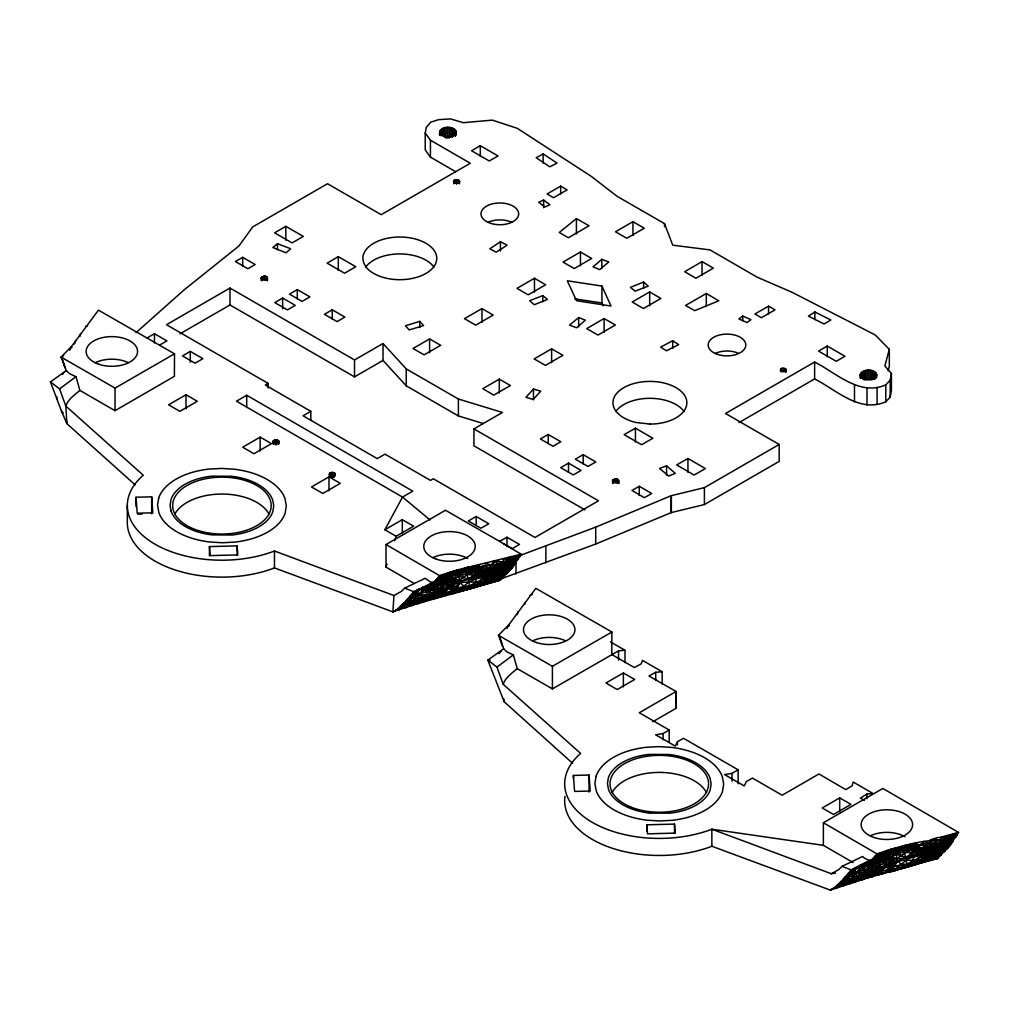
<?xml version="1.0" encoding="UTF-8"?>
<svg xmlns="http://www.w3.org/2000/svg" width="1009" height="1009" viewBox="0 0 1009 1009"><rect width="100%" height="100%" fill="white"/><g stroke="black" fill="none" stroke-linecap="round" stroke-linejoin="round"><path stroke-width="1.5" d="M115.026 410.676L115.051 388.099L174.507 353.806L98.453 310.129L71.437 346.566L61.082 357.11L66.279 370.555L69.571 373.696L75.99 376.672L79.875 390.407L115.026 410.676L174.406 376.332L174.507 353.806M136.038 506.442L136.038 497.223L151.678 496.844L152.838 512.824L137.211 513.203L136.038 497.223M186.009 408.645L186.009 394.746L197.31 401.267L179.829 411.344L168.566 404.811L186.009 394.746M496.516 580.465C462.412 592.384 426.845 599.447 392.892 611.883L274.473 567.916L274.473 551.002A94.606 54.625 0 0 1 155.02 544.204A94.606 54.625 0 0 1 143.253 475.239L65.825 406.072L59.594 388.906L50.45 381.932L66.279 370.555M414.346 583.53L386.006 567.121L386.018 544.545L445.486 510.264L512.156 548.619L519.433 544.419L506.972 537.217L499.695 541.417M552.402 688.882L552.415 666.306L611.883 632.012L535.829 588.335L508.813 624.785L498.459 635.317L503.655 648.762L506.947 651.902L513.367 654.879L517.251 668.626L552.402 688.882L618.53 650.83L624.975 650.275L624.975 662.61M573.415 778.532L573.415 775.429L589.042 775.051L590.215 791.031L574.588 791.409L573.415 775.429M618.53 660.075L618.53 650.83M623.385 686.852L623.385 672.953L634.686 679.473L617.205 689.551L605.942 683.017L623.385 672.953M655.711 680.003L655.711 672.297L662.169 671.754L662.156 684.089M677.392 744.894L677.392 741.792L683.484 738.273L738.147 769.829L738.147 783.779M853.072 862.518L823.382 845.34L823.394 822.751L882.862 788.47L958.55 832.412L949.898 845.542L937.664 858.419L868.711 877.628L830.268 890.089L711.849 846.261A94.606 54.625 0 0 1 611.227 847.888A94.606 54.625 0 0 1 565.015 796.252M866.87 798.724L866.87 794.108L872.848 793.389L853.147 782.013L852.201 785.734L845.782 789.631L818.955 773.966L782.139 795.218L752.437 778.078L746.345 781.597L744.238 785.935L724.576 774.584L732.042 773.348L738.147 769.829M393.951 595.524L392.892 611.883C401.418 608.2 405.694 597 416.023 597.732L422.128 601.175L424.839 601.452L423.793 598.11L416.099 591.211L413.816 591.728L404.672 588.133L401.456 591.362L393.951 595.524L274.473 551.002M958.55 832.412L956.646 832.892C946.921 851.293 918.467 852.857 900.041 852.58L892.448 856.54L880.214 857.221L882.761 852.933L887.289 850.398L873.744 858.142L871.99 862.708L871.587 867.021L872.798 873.1L881.45 872.999L896.106 870.376C912.905 860.072 930.954 851.735 949.898 845.542L946.669 849.263L933.489 853.097L913.738 856.855L890.215 859.693L860.236 867.765L856.086 867.563L849.843 871.713L872.798 873.1L875.862 871.99L900.86 855.884L913.246 847.043L917.799 842.666C902.223 847.043 887.479 855.619 872.104 859.517L875.345 855.947L878.385 856.704L883.304 859.391L885.524 863.048L883.089 870.477L878.587 875.005C868.9 871.738 861.308 880.062 852.529 882.005L846.387 880.542L841.241 881.399C854.333 873.844 867.879 866.201 877.086 853.929C901.138 845.832 926.111 837.987 951.664 840.472L952.887 841.632L950.364 843.6L944.058 846.097C911.152 840.926 879.634 854.61 851.192 869.935L847.85 873.958C845.933 882.143 837.054 886.432 830.268 890.089C838.794 886.406 843.07 875.207 853.4 875.938L859.504 879.381L862.216 879.659L861.169 876.316L853.475 869.417L851.192 869.935L842.048 866.34L838.832 869.581L831.328 873.731L711.849 829.209A94.606 54.625 0 0 1 592.397 822.423A94.606 54.625 0 0 1 580.629 753.446L503.201 684.279L496.97 667.113L487.826 660.138L503.655 648.762M611.883 632.012L611.782 654.526L634.371 667.567L641.232 663.821L642.468 660.378L662.169 671.754M652.773 721.75L675.942 708.368L676.093 691.493L648.964 676.005L655.711 672.297M465.704 590.215C481.041 580.806 498.383 575.218 513.669 565.898C484.787 559.49 457.14 574.89 431.272 585.334C429.039 589.723 430.25 595.966 434.627 598.551C442.51 596.924 445.776 585.75 440.05 580.289L438.411 579.986L413.816 591.728L406.059 600.771L413.438 600.431L417.423 602.108L418.319 603.458L432.092 596.269L441.21 596.798L444.074 594.78L446.911 589.861L448.147 584.842L444.439 579.885L437.982 577.741C429.102 589.092 416.086 595.953 403.865 603.193L409.011 602.335L415.153 603.798L418.319 603.458L422.052 596.205C452.057 586.683 480.36 571.851 511.159 564.939L516.293 559.806L519.269 554.685L521.174 554.206L512.522 567.335L500.287 580.213C471.228 587.717 442.951 599.485 412.467 593.506L418.71 589.344L422.859 589.559L452.839 581.487L476.374 578.649L496.113 574.89L509.293 571.056L512.522 567.335C493.578 573.528 475.529 581.865 458.729 592.169L455.526 590.164L435.421 594.894L434.248 586.532L436.367 579.923L439.71 575.723L457.985 569.757L519.269 554.685L519.938 556.791C508.801 559.806 492.909 562.883 487.473 574.235L468.807 581.928L454.807 583.013L438.057 582.143L435.295 582.798L431.272 585.334L422.67 587.339L417.449 592.031L410.474 595.751C408.557 603.924 399.678 608.225 392.892 611.883M875.484 875.043C880.958 871.902 882.055 862.796 877.426 858.508L875.787 858.192L875.497 859.441L875.484 875.043L872.003 876.758C867.626 874.172 866.416 867.929 868.648 863.553L875.497 859.441M438.108 596.836L438.411 579.986C458.376 565.999 484.005 570.766 505.963 564.599L508.385 559.528L514.88 556.981L515.359 555.833L518.159 557.334L518.475 558.936L516.293 559.806L503.655 558.973L501.788 566.541L479.477 576.442L476.374 578.649L474.356 585.762L472.527 588.159L463.017 590.606L457.947 587.099C441.652 590.479 425.382 595.323 412.025 605.602L405.378 603.924L402.541 604.593L406.942 606.295L411.104 604.946L422.052 596.205L432.092 596.269M881.45 872.999L881.866 874.135L886.104 872.016L889.156 872.356L909.891 866.378L911.732 863.969L913.738 856.855L924.849 852.454C930.285 841.09 946.177 838.012 957.314 834.998L956.646 832.892L941.031 837.18L939.165 844.747C923.172 849.83 909.765 862.745 892.17 861.219C882.27 859.1 870.59 864.246 862.556 856.49L842.048 866.34M426.429 585.624L416.023 597.732L415.153 603.798M863.792 863.83L853.4 875.938L852.529 882.005L849.401 883.808L842.755 882.131L839.917 882.799L844.319 884.515L848.481 883.152L859.416 874.412L863.717 872.369L891.124 863.654L932.984 846.589L948.536 843.146L951.046 844.104C935.759 853.425 918.417 859.025 903.08 868.421M416.023 597.732C411.533 603.294 404.748 605.438 399.148 609.713L400.144 606.586L405.568 607.645L406.942 606.295L407.144 604.151L414.094 595.663L454.807 583.013L473.347 570.69L480.423 564.46L456.32 573.263L435.295 582.798L430.25 581.941L425.18 578.283L404.672 588.133M853.4 875.938C848.91 881.513 842.124 883.644 836.524 887.92L837.52 884.792L842.944 885.864L844.319 884.515L844.52 882.37L851.47 873.882L892.17 861.219L885.524 856.691L881.399 855.153L877.149 854.396L875.345 855.947M469.79 588.991L468.63 579.04C475.34 572.809 484.988 571.863 491.547 565.09L493.149 561.483L514.287 562.265L515.511 563.426L510.251 567.071L510.264 569.808L506.808 571.964L478.771 586.191L455.526 590.164L444.49 595.928L444.074 594.78M951.802 842.969C930.752 850.322 908.529 850.65 886.621 851.306L891.174 849.187L886.621 851.306L906.006 857.246L921.772 854.257L947.628 845.277L947.64 848.014L944.184 850.171L916.134 864.398L900.394 868.812L895.324 865.306C880.441 868.9 864.726 872.117 852.529 882.005M439.785 131.372C440.151 138.763 454.718 138.914 456.182 131.977C453.735 124.561 437.338 126.011 439.684 135.37M473.498 587.579L483.462 582.66L484.888 579.91L493.199 579.305L503.731 577.072L503.302 572.784L511.424 568.685M869.468 874.488L859.416 874.412L855.682 881.664L854.787 880.315L850.801 878.637L843.436 878.978C847.358 872.52 855.367 871.297 860.046 865.545L867.538 862.191L865.457 864.309L862.985 869.846L875.862 871.99L910.862 865.785L920.839 860.879L922.264 858.117L930.575 857.511L941.107 855.291L940.678 850.991L948.801 846.892M158.69 498.093L157.53 505.345L158.854 512.597A65.459 37.787 0 0 0 209.771 541.984L222.333 542.754L234.895 542.098A63.327 36.564 0 0 0 285.156 513.077L286.304 505.824L284.979 498.572A65.459 37.787 0 0 0 234.063 469.185L221.501 468.416L208.939 469.084A63.327 36.564 0 0 0 158.678 498.093M462.513 568.572L461.718 571.22L463.484 577.665L468.63 579.04L510.251 567.071C500.653 571.674 489.907 574.235 479.477 576.442L480.751 573.995L494.095 570.93L511.159 564.939M899.889 846.778L899.095 849.427L900.86 855.884M478.771 586.191L500.287 580.213L483.462 582.66L468.807 581.928L457.481 591.867L451.78 594.15L448.728 593.797L450.43 591.261C464.859 582.66 483.298 588.07 497.954 578.409L500.287 580.213L497.765 580.036L595.726 544.04L671.199 512.597L704.396 504.55L779.175 461.378L779.175 444.464L725.509 413.476L814.616 362.029L814.616 378.943C836.347 389.89 859.542 413.375 885.788 401.784L890.178 397.155L890.178 380.254L891.426 373.456L884.843 366.015L889.32 349.303L875.131 334.912L792.115 292.307L757.242 277.235L710.046 249.917L672.738 245.174L664.502 223.62L617.205 196.377L591.085 176.234L517.289 128.32L492.367 120.121L463.421 122.707L450.544 118.911L438.764 119.63L430.755 122.165L426.366 127.172L425.218 133.011L425.218 149.912L430.439 157.139L455.69 171.719M890.178 397.155L891.426 390.357L891.426 373.456M419.63 593.759L417.423 602.108M857.007 871.965L854.787 880.315M860.273 374.793C862.405 368.411 875.131 368.424 876.758 375.121C874.626 381.503 861.9 381.478 860.273 374.793L860.273 377.871M79.9 336.438L80.632 333.626M517.276 614.645L518.008 611.832M888.109 370.77L889.32 366.204L889.32 349.303M261.268 277.98C268.936 271.257 268.936 285.005 261.268 278.295M612.526 480.776C620.207 474.053 620.207 487.814 612.526 481.091M438.411 579.986L440.34 575.471M875.787 858.192L877.716 853.677M386.006 567.121L386.977 564.182M394.708 540.673L396.159 536.258L413.602 526.181L402.314 519.673L384.833 529.763L396.159 536.258M453.659 180.699L453.659 182.087L455.362 183.07L458.792 182.705L459.713 181.431L457.796 179.741L454.353 180.107L453.659 183.777M74.565 343.955L75.625 341.08M402.793 607.595L403.587 605.45L401.342 605.652L401.468 607.002L399.148 609.713M840.169 885.801L840.951 883.67L838.719 883.859L838.845 885.208L836.524 887.92M438.12 581.234L434.728 581.31L441.967 576.48L453.306 571.662L458.994 573.818L473.196 575.117L484.724 565.784L486.086 563.287L491.547 565.09L496.655 560.638L502.255 562.19M907.167 867.198L906.006 857.246C914.797 850.915 925.404 847.674 933.615 839.904L934.031 838.845C941.031 835.2 948.838 839.879 955.851 837.155L955.536 835.54L952.736 834.039L952.256 835.2L945.761 837.735L943.339 842.805L939.165 844.747L951.664 840.472L947.93 846.261M508.385 559.528L509.204 557.472L518.159 557.334C510.491 561.862 499.203 563.388 494.095 570.93L494.322 572.179L499.846 569.215L506.682 567.89L501.788 566.541L514.287 562.265L510.567 568.054M945.761 837.735L946.581 835.692L955.536 835.54C947.867 840.068 936.579 841.594 931.471 849.149L931.698 850.385L928.911 851.974L916.853 854.648L918.114 852.201M450.43 591.261L454.807 583.013L448.16 578.485L444.023 576.946L439.773 576.189L437.982 577.741M900.041 852.58L893.697 851.482L890.682 849.868L895.361 847.964L894.907 848.619L896.787 850.272L896.509 858.609L897.821 861.068L892.902 868.371L886.104 872.016L892.17 861.219M503.201 684.279C505.509 677.342 511.954 673.192 517.251 668.626M915.567 845.063L901.693 849.326L890.682 849.868L904.152 846.74L928.923 843.297L930.512 839.69L934.031 838.845L939.631 840.396M70.353 349.013L71.437 346.566L71.879 347.739M507.729 627.22L508.813 624.785L509.255 625.946M62.571 357.022L63.567 354.827M418.71 589.344L417.449 592.031L412.467 593.506M856.086 867.563L854.812 870.237L849.843 871.713M677.392 741.792L675.286 746.13L655.623 734.779L663.09 733.53L669.194 730.011L639.29 712.745L676.093 691.493L675.942 708.368M412.025 605.602L413.438 600.431L405.378 603.924L405.568 607.645L411.104 604.946L411.205 602.6L406.942 606.295M849.401 883.808L850.801 878.637L842.755 882.131L842.944 885.864L848.481 883.152L848.582 880.819L844.319 884.515M384.833 529.763L402.528 497.071L412.782 491.143L246.713 395.276L236.472 401.191L402.528 497.071L430.036 519.963M422.128 601.175L423.793 598.11L433.151 597.542L453.747 585.447M859.504 879.381L861.169 876.316L870.527 875.749L891.124 863.654M463.484 577.665L449.245 573.099L453.798 570.98L453.306 571.662L464.317 571.119L467.495 567.348L478.203 566.856M862.216 879.659L870.527 875.749L868.711 877.628L866.882 877.3L862.985 869.846C873.693 856.452 894.062 858.054 904.871 845.555L909.538 845.958L910.9 844.167M446.445 573.352L442.837 579.015L455.072 578.334L462.677 574.361M273.199 441.009C272.115 443.922 277.816 444.376 278.963 442.219C279.077 438.423 270.513 439.596 273.199 444.074M514.287 562.265L505.963 564.599L510.92 562.29L512.484 559.818M901.693 849.326L903.118 850.764L905.716 849.149L910.572 853.324L922.1 844.003L923.462 841.493C931.269 844.092 940.842 844.167 948.296 840.497L949.86 838.025M514.426 564.763C496.302 569.152 476.803 575.458 458.174 571.371L457.985 569.757L453.306 571.662L472.162 567.752L473.524 565.961M434.627 598.551L436.279 596.105L435.421 594.894M872.003 876.758L873.655 874.324L872.798 873.1M62.47 374.49L63.895 372.498M499.127 653.693L501.271 650.704M877.149 854.396L881.034 852.504L877.426 858.508L896.509 858.609L882.761 852.933L883.821 851.571M416.099 591.211L416.906 590.202M853.475 869.417L854.282 868.421M533.471 389.007L525.941 397.281L533.168 399.488L540.723 391.215L533.471 389.007L533.471 399.766M814.616 362.029C836.347 372.989 859.542 396.461 885.788 384.87L890.178 380.254M451.78 594.15L460.445 582.861L459.133 580.389L459.41 572.065L449.245 573.099L449.913 572.191L445.385 574.726L459.133 580.389L440.05 580.289L443.657 574.285L439.773 576.189M889.156 872.356L892.902 868.371L894.857 870.073L906.183 860.135L920.839 860.879L937.664 858.419L935.33 856.616C920.675 866.277 902.235 860.866 887.806 869.468M506.808 571.964L503.491 575.344L484.951 584.097L493.943 581.146L497.954 578.409L499.203 574.752L503.302 572.784L484.396 576.051C492.102 578.434 501.12 577.161 507.855 572.784L504.096 569.429L491.534 573.768L487.473 574.235L508.851 564.687M946.707 848.556L921.772 854.257C929.478 856.641 938.496 855.367 945.231 851.003L944.184 850.171C935.267 858.735 922.567 862.392 910.862 865.785M329.754 473.234C327.748 476.021 333.702 476.992 335.064 474.999C336.3 471.19 326.802 471.644 329.754 476.298M472.162 567.752L465.742 572.557L464.317 571.119M909.538 845.958L905.716 849.149L932.984 846.589L928.923 843.297M136.051 332.629L184.382 289.659L238.843 246.07L252.755 226.886L327.534 183.714L381.213 214.703L470.308 163.256L430.439 140.226L425.218 133.011M780.928 368.689L780.298 370.669L782 371.653L784.397 371.653L786.314 369.95L785.368 368.676L781.937 368.298L780.928 368.689L780.928 371.766M601.818 259.3L593.065 266.918L599.712 269.58L608.831 261.962L601.818 259.3L601.818 268.533M406.059 600.771L410.398 597.051L414.094 595.663L413.829 594.024M843.436 878.978L847.774 875.257L851.47 873.882L851.205 872.243M79.875 390.407C74.578 394.986 68.133 399.123 65.825 406.072L66.859 423.641L135.156 484.888M277.462 243.699L272.859 247.533L286.052 252.792L290.655 248.744L277.462 243.699L277.462 249.841M578.687 317.52L569.568 325.125L576.58 327.786L585.334 320.168L578.687 317.52L578.687 326.739M576.404 218.587L559.289 232.461L568.307 237.758L589.054 225.789L576.404 218.587L576.404 233.962M442.85 588.613L438.461 592.069L430.099 590.114L438.083 583.568L455.072 578.334L456.32 573.263L445.385 574.726M880.226 866.819L875.837 870.275L867.475 868.32L875.459 861.774L892.448 856.54L893.697 851.482L882.761 852.933M75.99 376.672L59.594 388.906M742.775 316.044L738.865 318.932L747.064 322.565L750.923 319.689L742.775 316.044L742.775 320.66M434.614 584.501L425.609 591.64L429.506 599.094L431.335 599.422L433.151 597.542L424.839 601.452M496.97 667.113L513.367 654.879M452.108 588.537L460.445 582.861L467.243 589.584M889.484 866.744L897.821 861.068L904.619 867.79M409.49 598.804L414.094 595.663L410.474 595.751M846.866 877.01L851.47 873.882L847.85 873.958M916.134 864.398L931.32 859.353L935.33 856.616L936.579 852.958L940.678 850.991L935.356 849.818L924.849 852.454L936.655 846.627L946.228 842.893L948.536 843.146M500.451 241.731L489.806 248.807L496.163 252.162L507.149 245.187L500.451 241.731L500.451 250.964M814.868 311.97L808.449 316.132L824.088 323.99L830.848 319.992L814.868 311.97L814.868 319.651M433.555 582.609L422.859 589.559L422.67 587.339M870.931 860.828L860.236 867.765L860.046 865.545M866.87 794.108L860.374 798.056L864.36 800.351M454.807 583.013L438.486 593.784L425.609 591.64L428.081 586.103L430.162 583.984L425.155 586.721M509.331 570.35L501.095 572.797L497.979 571.611L506.682 567.89M947.628 845.277L942.292 848.43L935.356 849.818L944.058 846.097L937.222 847.421L931.698 850.385L944.058 846.097M702.037 261.583L684.707 271.698L695.907 278.219L713.401 268.142L702.037 261.583L702.037 275.419M285.812 226.331L274.612 232.852L292.093 242.917L303.305 236.409L285.812 226.331L285.812 240.167M338.318 256.639L327.118 263.16L344.586 273.225L355.799 266.717L338.318 256.639L338.318 270.475M580.452 251.998L562.997 262.1L574.285 268.558L591.715 258.481L580.452 251.998L580.452 265.834M632.946 221.69L615.49 231.793L626.778 238.25L644.297 228.248L632.946 221.69L632.946 235.526M551.62 348.837L534.177 358.927L545.453 365.397L562.908 355.307L551.62 348.837L551.62 362.672M604.114 318.529L586.683 328.619L597.959 335.089L615.402 324.986L604.114 318.529L604.126 332.365M242.69 257.333L235.412 261.533L247.873 268.735L255.151 264.522L242.69 257.333L242.69 266.553M354.537 359.961L383.016 343.514L383.016 360.427L354.537 376.874L354.537 359.961L229.989 288.057L166.498 324.721L268.154 383.407L268.154 388.024M147.175 337.901L154.465 333.702L166.926 340.891L159.636 345.091M480.297 145.725L471.569 150.77L489.277 160.986L498.005 155.941L480.297 145.725L480.297 156.483M180.006 333.828L229.989 304.97L354.537 376.874M190.285 351.397L182.465 355.925L195.065 363.202L202.897 358.674L190.285 351.397L190.285 362.168M282.634 298.084L274.801 302.599L287.414 309.877L295.233 305.361L282.634 298.084L282.634 308.842M297.302 289.608L289.482 294.123L302.095 301.401L309.914 296.886L297.302 289.608L297.302 298.841M332.264 309.801L324.444 314.316L337.056 321.594L344.876 317.078L332.264 309.801L332.264 319.021M560.663 186.123L547.067 193.98L553.525 197.714L567.121 189.856L560.663 186.123L560.663 193.816M268.154 383.407L265.304 385.047L310.81 411.319L310.81 420.539M429.62 338.898L413.009 348.496L424.158 354.84L440.693 345.305L429.62 338.898L429.62 352.734M260.171 437.124L242.69 447.214L253.978 453.735L271.459 443.645L260.171 437.124L260.171 450.96M310.81 411.319L303.066 415.784L377.252 458.616L384.997 454.151L430.49 480.41L433.328 478.771L534.984 537.469L598.488 500.805L473.94 428.901L502.419 412.454L458.389 399.022L406.236 368.916L383.016 343.514M328.997 476.866L311.529 486.956L322.817 493.477L340.298 483.374L328.997 476.866L328.997 490.702M499.304 379.132L482.769 388.679L493.767 395.124L510.377 385.526L499.304 379.132L499.304 392.968M706.313 293.48L685.565 305.45L694.747 310.671L718.774 300.783L706.313 293.48L706.313 305.777M768.543 306.143L754.934 313.988L761.391 317.721L775 309.864L768.543 306.143L768.543 313.824M548.228 434.475L540.395 438.991L553.008 446.268L560.827 441.753L548.228 434.475L548.228 443.695M476.16 516.457L468.34 520.972L480.94 528.249L488.76 523.734L476.16 516.457L476.16 525.676M568.508 463.131L560.689 467.659L573.289 474.936L581.108 470.421L568.508 463.131L568.508 472.363M583.189 454.668L575.357 459.183L587.97 466.461L595.789 461.945L583.189 454.668L583.189 463.888M827.266 346.049L818.551 351.082L836.247 361.31L844.974 356.265L827.266 346.049L827.266 356.808M739.004 422.594L814.616 378.943M639.239 486.275L631.962 490.475L644.423 497.677L651.713 493.477L639.239 486.275L639.239 495.495M518.853 555.934L595.726 527.139L671.199 495.696L704.396 487.637L779.175 444.464M839.69 797.879L822.209 807.969L833.535 814.465L850.978 804.4L839.69 797.879L839.69 811.753M481.974 308.577L464.481 318.655L475.693 325.163L493.174 315.085L481.974 308.577L481.974 322.413M534.467 278.27L516.986 288.347L528.199 294.855L545.667 284.778L534.467 278.27L534.467 292.106M649.682 291.942L632.214 302.006L643.401 308.527L660.895 298.45L649.682 291.942L649.682 305.777M635.443 428.169L624.167 434.639L641.61 444.729L652.899 438.259L635.443 428.169L635.443 442.005M687.949 458.477L676.673 464.947L694.116 475.037L705.405 468.58L687.949 458.477L687.949 472.313M543.145 153.885L536.208 157.782L549.817 166.813L557.031 163.105L543.145 153.885L543.145 163.105M530.116 595.222L532.348 594.011M672.7 340.765L660.63 347.109L666.432 350.779L678.679 344.637L672.7 340.765L672.7 348.458M402.541 604.593L406.904 602.323M839.917 882.799L844.281 880.529M445.713 592.27L440.542 594.944L441.21 596.798M883.089 870.477L877.918 873.163L878.587 875.005M510.92 562.29L516.293 559.806M948.296 840.497L953.669 838.012M543.649 200.022L538.68 202.254L544.961 206.984L549.968 204.726L543.649 200.022L543.649 207.715M643.641 282.066L630.461 287.325L635.052 291.16L648.245 286.115L643.641 282.066L643.641 288.208M491.055 581.55L472.527 588.159M928.431 859.756L909.891 866.378M466.776 568.534L461.794 570.451L457.531 570.413M904.152 846.74L899.17 848.657L894.907 848.619M542.829 295.624L529.637 300.682L534.24 304.731L547.42 299.459L542.829 295.624L542.829 301.779M504.096 569.429L510.251 567.071M510.327 569.152L491.534 573.768L496.113 574.89L503.125 574.033M947.703 847.358L928.911 851.974L933.489 853.097L940.502 852.239M666.571 465.78L659.558 468.441L668.677 476.046L675.324 473.398L666.571 465.78L666.571 475.012M461.971 569.366L467.495 567.348M899.347 847.585L904.871 845.555M488.835 583.013L493.943 581.146M491.522 582.206L495.28 580.869M482.706 571.775L495.608 568.382L491.547 565.09M920.082 849.982L928.141 847.27L922.1 844.003L905.716 849.149M931.32 859.353C908.806 867.324 932.644 857.953 937.664 858.419L926.212 861.219M468.34 570.943L484.724 565.784L490.765 569.063L485.077 569.732L476.298 572.469L473.347 570.69L468.34 570.943L473.196 575.117L480.751 573.995M922.453 847.938L913.675 850.688L910.723 848.897L919.212 846.412M419.769 321.379L405.441 325.743L409.25 329.918L423.591 325.566L419.769 321.379L419.769 327.534M484.888 579.91L499.203 574.752L480.763 579.57L478.14 585.334L481.142 585.031M922.264 858.117L936.579 852.958L918.14 857.776L915.516 863.54L918.518 863.237M481.835 568.206L473.347 570.69L485.077 569.732M951.664 840.472L943.339 842.805L946.228 842.893M85.79 326.298L87.657 325.793M871.99 862.708L862.531 864.927M831.328 873.731L835.49 873.126M424.839 599.661L429.506 599.094M862.216 877.868L866.882 877.3M209.443 546.601L237.128 545.882L237.834 554.9L210.162 555.618L209.443 546.601L209.443 555.82M646.819 824.807L674.504 824.088L675.21 833.106L647.538 833.838L646.819 824.807L646.819 831.012M137.602 514.098L142.294 513.985M441.034 581.146L452.839 581.487M878.41 859.353L890.215 859.693M490.122 660.239L487.826 660.138L504.235 701.848L572.532 763.22M649.506 813.115L669.736 813.191A50.992 29.438 0 0 0 710.222 789.833L711.131 783.993L710.071 778.153A52.708 30.434 0 0 0 669.068 754.48L648.85 754.404A50.992 29.438 0 0 0 608.364 777.762L607.443 783.602L608.515 789.442A52.708 30.434 0 0 0 649.506 813.103M448.147 584.842L438.083 583.568M885.524 863.048L875.459 861.774M823.382 845.34L711.849 829.209L711.849 846.261M601.932 286.052L567.298 280.792L576.517 300.72L611.025 306.042L601.932 286.052L601.932 302.965L603.231 305.815M574.827 298.841L601.932 302.965M383.016 360.427L406.236 385.829L458.389 415.935L483.349 423.54M64.072 364.993L65.358 368.045M501.448 643.212L502.734 646.252M61.082 357.11L115.051 388.099M498.459 635.317L552.415 666.306M584.955 509.898L473.94 445.814L473.94 428.901M521.174 554.206L503.478 543.75M610.533 641.938L624.975 650.275M386.018 544.545L439.71 575.723M823.394 822.751L877.086 853.929M944.184 850.171L941.473 847.636M50.45 381.932L61.435 411.029L63.176 413.072M937.966 848.317L933.615 839.904M500.59 570.11L496.239 561.698M903.118 850.764L906.006 857.246M465.742 572.557L468.63 579.04M501.94 643.465L499.455 636.338M63.895 363.833L61.511 356.745M61.435 411.029L66.859 423.641L66.43 420.639M506.695 627.194L507.186 628.443M69.318 348.975L69.81 350.237M524.617 602.449L525.033 604M171.139 511.235L170.067 505.395L171 499.556A50.992 29.438 0 0 1 211.461 476.185L231.692 476.273A52.708 30.434 0 0 1 272.682 499.947L273.754 505.786L272.834 511.613A50.992 29.438 0 0 1 232.36 534.984L212.13 534.909A52.708 30.434 0 0 1 171.139 511.235M503.806 698.846L504.235 701.848M56.681 396.55L56.744 399.085M885.788 384.87L885.788 401.784M877.098 387.406L877.098 404.319M876.657 374.188L876.657 377.265M876.241 373.28L876.241 377.896M875.522 372.447L875.522 378.602M874.538 371.703L874.538 379.397M873.327 371.085L873.327 378.779M871.927 370.618L871.927 379.851M870.401 370.316L870.401 379.548M868.799 370.202L868.799 379.422M867.185 370.253L867.185 379.485M867.008 388.061L867.008 404.975M865.621 370.492L865.621 379.725M864.171 370.908L864.171 380.128M862.884 371.476L862.884 379.157M861.812 372.182L861.812 378.325M861.005 372.989L861.005 377.593M860.488 373.872L860.488 378.476M854.484 385.06L854.484 401.973M786.061 369.256L786.061 372.334M785.368 368.676L785.368 371.753M784.334 368.285L784.334 371.362M783.123 368.159L783.123 371.224M781.937 368.298L781.937 371.375M732.042 773.348L732.042 781.092M704.396 487.637L704.396 504.55M674.504 824.088L674.504 833.384M671.351 495.76L671.351 512.673M671.199 495.696L671.199 512.597M669.194 730.011L669.194 742.422M664.502 223.62L664.515 226.697M663.09 733.53L663.09 739.736M618.719 480.461L618.719 483.538M618.53 480.158L618.53 483.235M618.265 479.893L618.265 482.958M617.912 479.641L617.912 482.718M617.483 479.439L617.483 482.516M617.004 479.288L617.004 482.352M616.486 479.174L616.486 482.252M615.944 479.124L615.944 482.188M615.402 479.124L615.402 482.188M614.859 479.174L614.859 482.252M614.342 479.288L614.342 482.352M613.863 479.439L613.863 482.516M613.447 479.641L613.447 482.718M613.094 479.893L613.094 482.958M612.816 480.158L612.816 483.235M612.627 480.461L612.627 483.538M595.726 527.139L595.726 544.04M589.042 775.051L589.042 792.103M545.882 546.058L545.882 562.972M516.003 563.11L516.003 573.881M506.972 537.217L506.972 546.437M459.486 180.737L459.486 183.815M458.805 180.144L458.805 183.222M458.389 399.022L458.389 415.935M457.796 179.741L457.796 182.818M456.598 179.589L456.598 184.206M456.182 131.977L456.182 135.042M455.967 131.044L455.967 134.121M455.437 130.161L455.437 136.316M455.387 179.728L455.387 182.806M454.63 129.354L454.63 135.509M454.353 180.107L454.353 183.184M453.558 128.648L453.558 136.341M452.272 128.093L452.272 137.312M450.821 127.676L450.821 136.896M449.257 127.437L449.257 138.195M447.643 127.374L447.643 138.132M446.041 127.5L446.041 138.258M444.515 127.802L444.515 137.022M443.115 128.269L443.115 135.95M441.904 128.887L441.904 135.029M440.92 129.631L440.92 135.774M440.201 130.464L440.201 135.08M430.439 140.226L430.439 157.139M406.236 368.916L406.236 385.829M402.314 519.673L402.314 533.547M334.799 473.234L334.799 476.298M334.446 472.994L334.446 476.071M334.042 472.792L334.042 477.408M333.575 472.641L333.575 477.244M333.071 472.527L333.071 477.143M332.541 472.477L332.541 477.093M331.999 472.477L331.999 477.093M331.469 472.527L331.469 477.143M330.965 472.641L330.965 477.244M330.511 472.792L330.511 477.408M330.094 472.994L330.094 476.071M278.774 441.009L278.774 444.074M278.509 440.731L278.509 443.809M278.169 440.492L278.169 443.569M277.752 440.302L277.752 443.367M277.286 440.138L277.286 443.216M276.781 440.038L276.781 444.654M276.252 439.987L276.252 444.591M275.722 439.987L275.722 444.591M275.192 440.038L275.192 444.654M274.688 440.138L274.688 443.216M274.221 440.302L274.221 443.367M273.805 440.492L273.805 443.569M273.464 440.731L273.464 443.809M267.461 277.664L267.461 280.729M267.271 277.361L267.271 280.439M266.994 277.084L266.994 280.161M266.641 276.844L266.641 279.922M266.225 276.643L266.225 279.72M265.745 276.479L265.745 279.556M265.228 276.378L265.228 279.443M264.686 276.315L264.686 279.392M264.131 276.315L264.131 279.392M263.589 276.378L263.589 279.443M263.072 276.479L263.072 279.556M262.605 276.643L262.605 279.72M262.176 276.844L262.176 279.922M261.823 277.084L261.823 280.161M261.545 277.361L261.545 280.439M261.356 277.664L261.356 280.729M246.713 395.276L246.713 407.573M237.128 545.882L237.128 555.101M229.989 288.057L229.989 304.97M154.465 333.702L154.465 342.921M151.678 496.844L151.678 513.758M127.311 505.585L127.311 522.498A94.606 54.625 0 0 0 177.319 570.665A94.606 54.625 0 0 0 274.473 567.916M365.674 267.095A36.955 21.34 0 0 1 399.816 253.927A36.955 21.34 0 0 1 433.958 267.095M488.848 221.93A18.83 10.872 0 0 1 511.765 222.346M615.767 411.495A36.955 21.34 0 0 1 649.91 398.315A36.955 21.34 0 0 1 684.052 411.495M715.053 353.478A18.83 10.872 0 0 1 737.97 353.074M174.759 514.237A49.277 28.454 0 0 1 221.917 494.044A49.277 28.454 0 0 1 269.075 514.237M95.489 362.572A25.729 14.845 0 0 1 128.143 362.572M459.372 582.723A25.729 14.845 0 0 1 457.001 583.202M433.151 557.523A25.729 14.845 0 0 1 467.684 558.507M870.527 835.729A25.729 14.845 0 0 1 905.06 836.726M532.866 640.778A25.729 14.845 0 0 1 565.519 640.778M612.135 792.595A49.277 28.454 0 0 1 659.293 772.402A49.277 28.454 0 0 1 706.451 792.595M596.067 776.299L594.906 783.552L596.231 790.804A65.459 37.787 0 0 0 647.147 820.203L659.709 820.973L672.271 820.304A63.327 36.564 0 0 0 722.532 791.283L723.68 784.043L722.356 776.779A65.459 37.787 0 0 0 671.439 747.392L658.864 746.622L646.315 747.291A63.327 36.564 0 0 0 596.054 776.299M452.94 574.651L451.982 577.009L446.054 577.577L447.34 575.395L452.94 574.651M890.316 852.857L889.358 855.216L883.43 855.783L884.716 853.601L890.316 852.857M494.322 577.135L493.199 579.305L483.462 582.66L494.322 577.135M931.698 855.342L930.575 857.511L920.839 860.879L931.698 855.342M438.209 585.422L434.211 588.815L438.474 589.861L442.901 586.292L438.209 585.422M875.585 863.628L871.587 867.021L875.85 868.068L880.277 864.511L875.585 863.628M649.91 424.083L635.758 422.456A36.955 21.34 0 0 1 623.776 387.658A36.955 21.34 0 0 1 684.052 394.582A36.955 21.34 0 0 1 649.91 424.083M365.674 266.527L363.581 262.517L362.862 258.354A36.955 21.34 0 0 1 413.955 238.641A36.955 21.34 0 0 1 425.949 273.439A36.955 21.34 0 0 1 365.674 266.527M193.211 528.716A49.277 28.454 0 0 0 270.954 508.372A49.277 28.454 0 0 0 201.573 479.679A49.277 28.454 0 0 0 193.211 528.716M487.915 222.27A18.83 10.872 0 0 0 518.424 215.611A18.83 10.872 0 0 0 493.187 203.679A18.83 10.872 0 0 0 487.915 222.27M717.008 354.209A18.83 10.872 0 0 0 745.802 345.355A18.83 10.872 0 0 0 718.131 335.392A18.83 10.872 0 0 0 717.008 354.209M98.932 364.299A25.729 14.845 0 0 0 137.565 351.498A25.729 14.845 0 0 0 99.008 338.595A25.729 14.845 0 0 0 98.932 364.299M436.594 559.263A25.729 14.845 0 0 0 475.226 546.462A25.729 14.845 0 0 0 436.683 533.547A25.729 14.845 0 0 0 436.594 559.263M873.971 837.47A25.729 14.845 0 0 0 912.603 824.668A25.729 14.845 0 0 0 874.059 811.753A25.729 14.845 0 0 0 873.971 837.47M536.309 642.506A25.729 14.845 0 0 0 574.941 629.717A25.729 14.845 0 0 0 536.384 616.802A25.729 14.845 0 0 0 536.309 642.506M630.587 806.923A49.277 28.454 0 0 0 708.331 786.579A49.277 28.454 0 0 0 638.949 757.885A49.277 28.454 0 0 0 630.587 806.923"/></g></svg>
